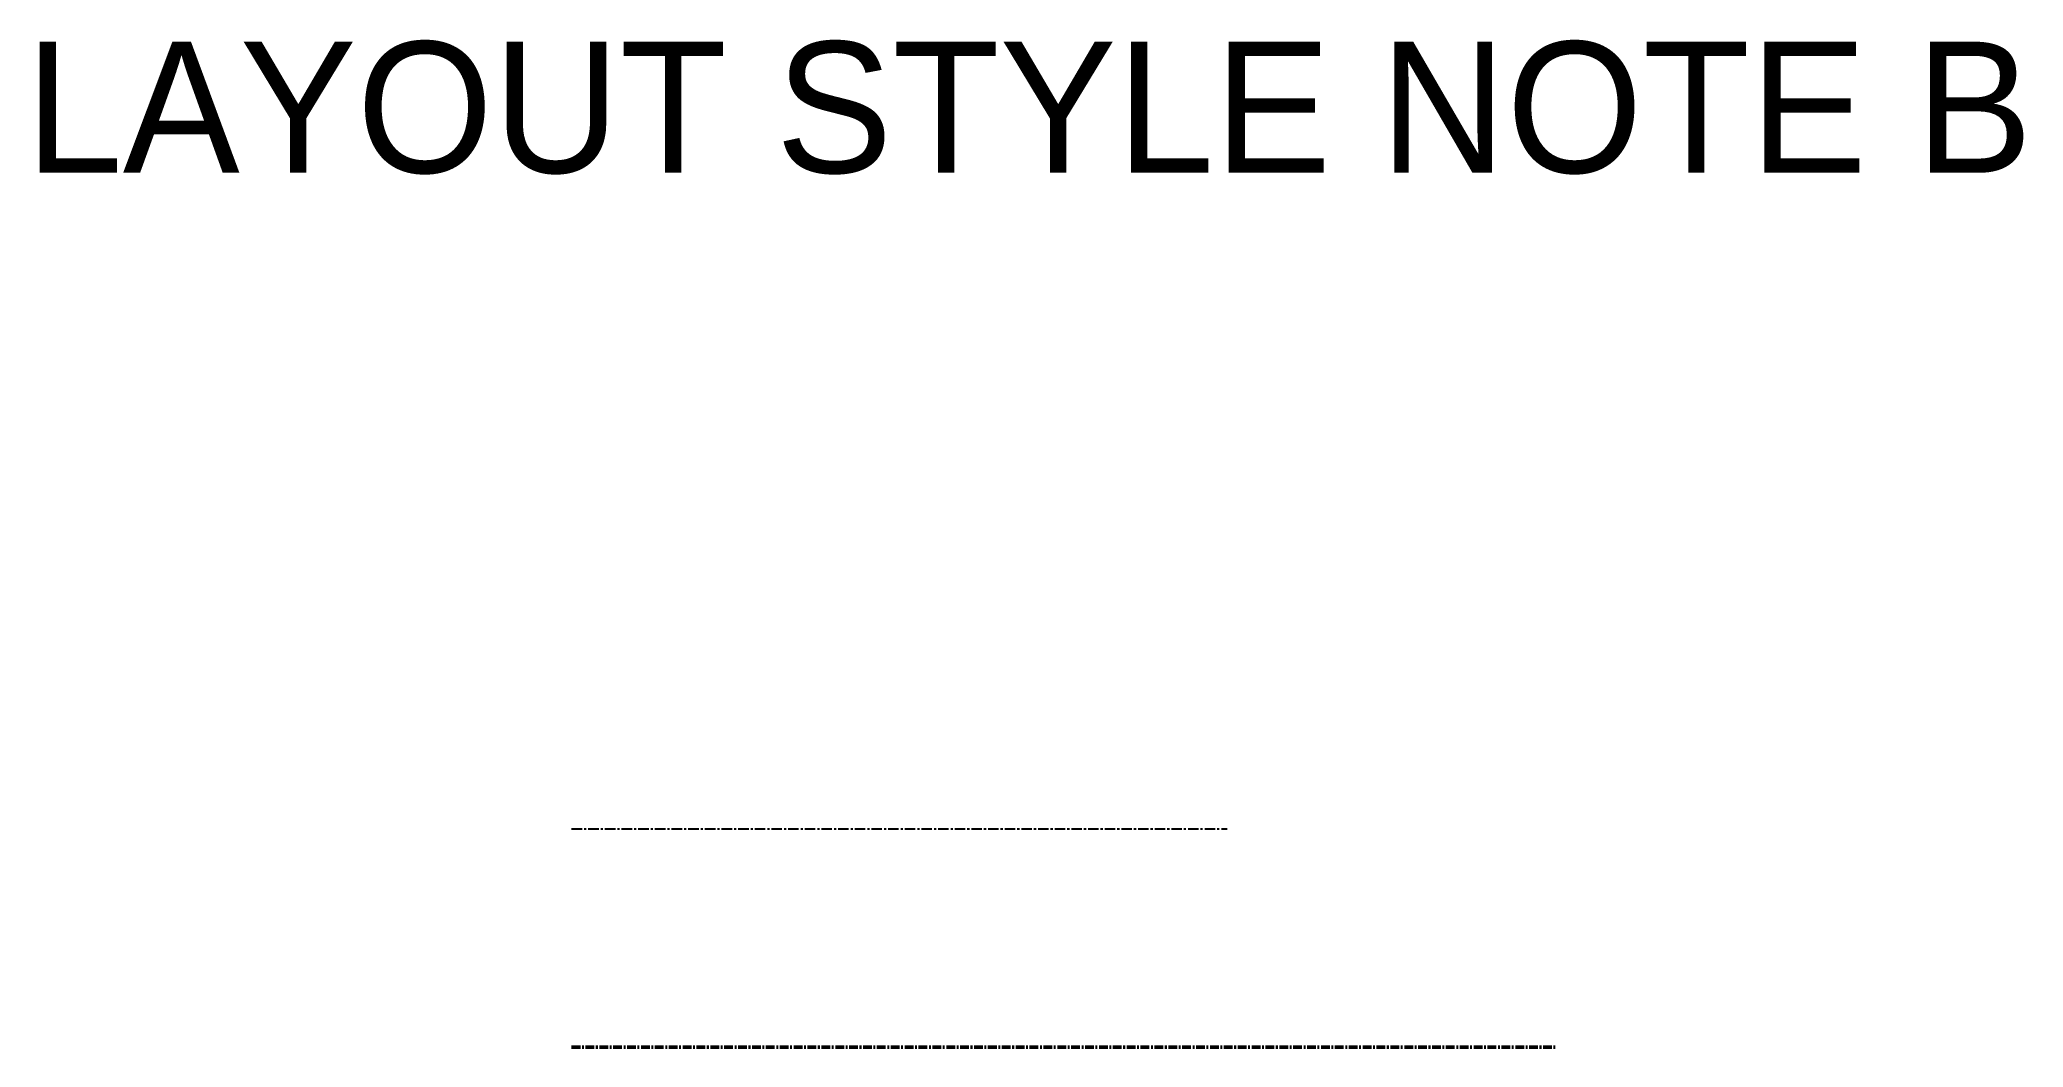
# Paper-space layout 'LayoutStyle' of a CAD drawing. Header units: metres. Extents: x 31 to 213, y 180 to 272.
import ezdxf

# ---------------------------------------------------------------- set-up
doc = ezdxf.new("R2010")
doc.units = ezdxf.units.M
doc.linetypes.add('CENTER', pattern=[5.08, 3.175, -0.635, 0.635, -0.635])
doc.linetypes.add('CENTER2', pattern=[2.541, 1.587, -0.318, 0.318, -0.318])
for name, color, linetype, lineweight in [('BLOCK_BYLAYER', 4, 'CENTER2', 25), ('PAPER_INSERT_LAYER_B', 1, 'Continuous', 13), ('PAPER_NOTES', 5, 'Continuous', 13)]:
    doc.layers.add(name, color=color, linetype=linetype, lineweight=lineweight)

# ---------------------------------------------------------------- blocks, each defined once
blk = doc.blocks.new('PaperStyledBlockB')
at = {"color": 0, "linetype": 'BYBLOCK', "lineweight": -2, "ltscale": 0.25}
blk.add_line((0, 0), (90, 0), dxfattribs=at)
at = {"layer": 'BLOCK_BYLAYER', "ltscale": 0.6}
blk.add_line((0, 20), (60, 20), dxfattribs=at)

psp = doc.layouts.new('LayoutStyle')

# ---------------------------------------------------------------- block references
at = {"layer": 'PAPER_INSERT_LAYER_B', "color": 1, "linetype": 'CENTER', "lineweight": 50, "ltscale": 0.5}
psp.add_blockref('PaperStyledBlockB', (80, 180), dxfattribs=at)

# ---------------------------------------------------------------- texts
at = {"layer": 'PAPER_NOTES', "color": 5}
psp.add_text('LAYOUT STYLE NOTE B', height=12, dxfattribs=at).set_placement((30, 260))

doc.saveas('drawing.dxf')
